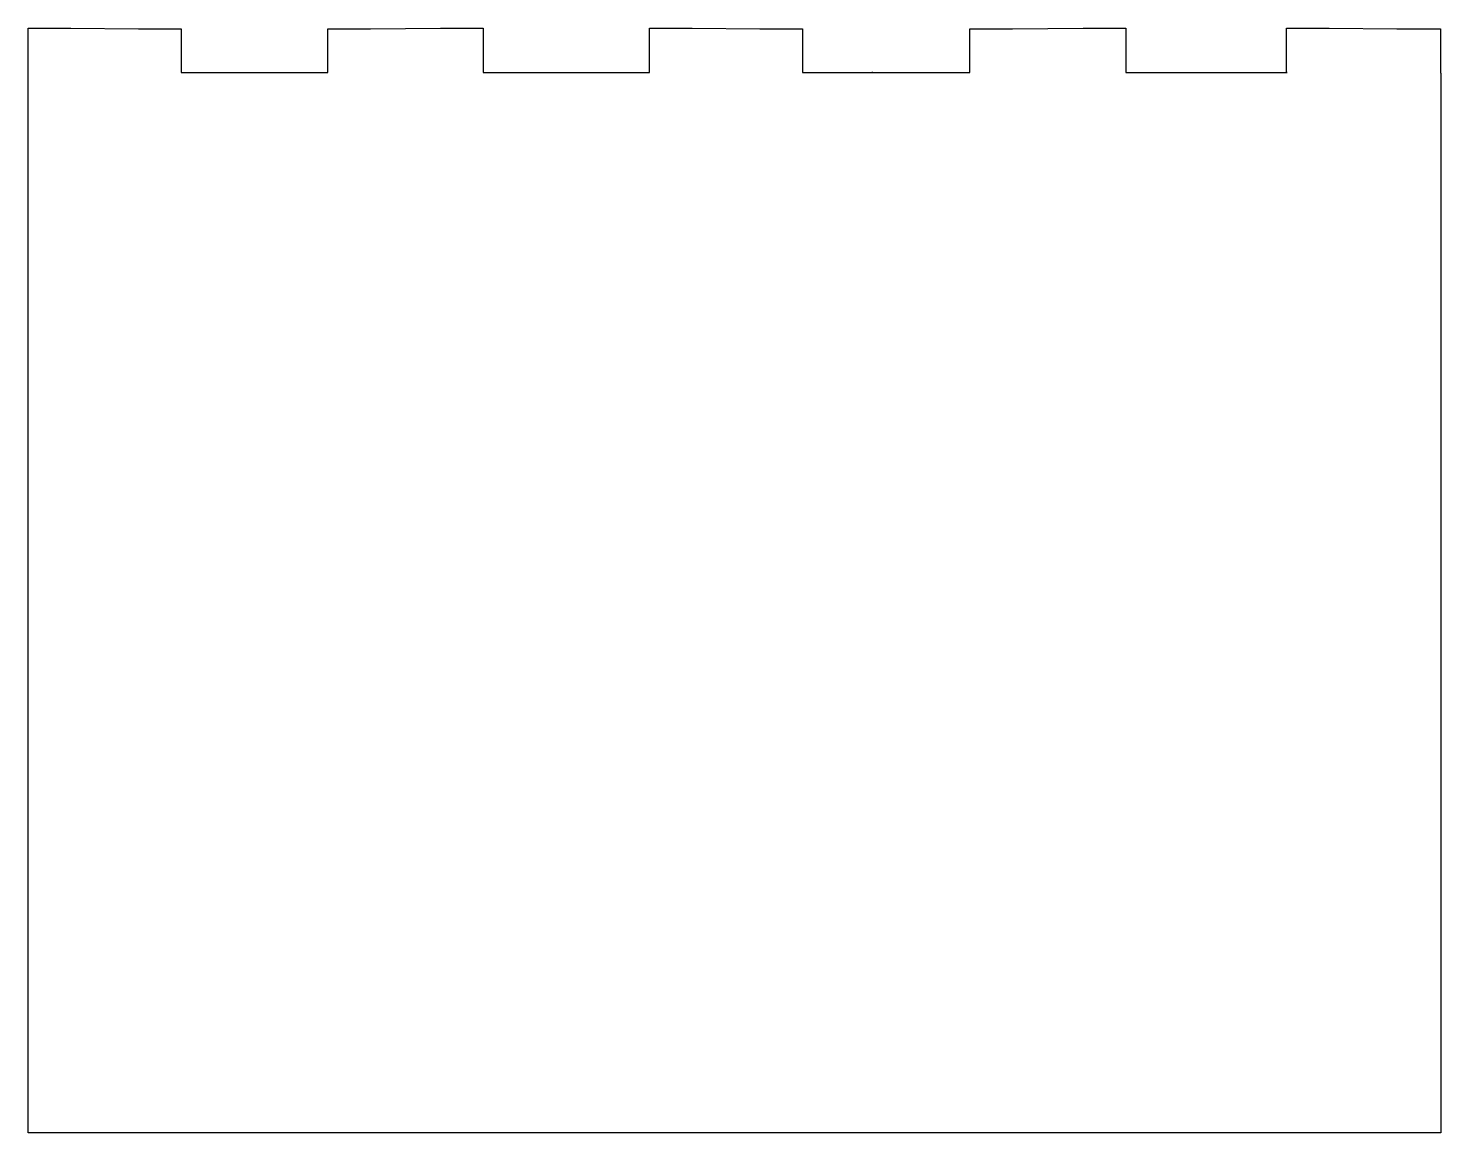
# Model space of a CAD drawing. Extents: x 32 to 236, y 72 to 231.
import ezdxf

# ---------------------------------------------------------------- set-up
doc = ezdxf.new("R2010")
doc.units = 0
doc.layers.add('side1', color=7, linetype='CONTINUOUS')

msp = doc.modelspace()

# ---------------------------------------------------------------- linework, layer by layer
at = {"layer": 'side1', "color": 1}
msp.add_lwpolyline([(32.4993, 224.492397), (32.4993, 224.489222), (32.4993, 230.857213), (38.634458, 230.857213), (48.3616, 230.751027), (54.496406, 230.751027), (54.496406, 224.489222), (64.647939, 224.489222), (64.676514, 224.489222), (72.576972, 224.489222), (75.594986, 224.489222), (75.594986, 230.751027), (81.730144, 230.751027), (91.806889, 230.857213), (97.941694, 230.857213), (97.941694, 224.489222), (107.669189, 224.489222), (114.863386, 224.489222), (121.836744, 224.489222), (121.865319, 224.489222), (121.865319, 230.857213), (128.000125, 230.857213), (137.727619, 230.751027), (143.862778, 230.751027), (143.862778, 224.489222), (154.013958, 224.489222), (153.8478, 224.489222), (159.982958, 224.489222), (167.944447, 224.489222), (167.944447, 230.751027), (174.079606, 230.751027), (184.259714, 230.857213), (190.394519, 230.857213), (190.394519, 224.489222), (200.121661, 224.489222), (206.256819, 224.489222), (213.583308, 224.489222), (213.508519, 224.489222), (213.508519, 230.857213), (219.643325, 230.857213), (229.371172, 230.751027), (235.658378, 230.751027), (235.658378, 224.489222), (235.690833, 224.330472), (235.690833, 71.930472), (32.490833, 71.930472), (32.490833, 224.330472), (32.4993, 224.492397), (32.4993, 224.492397)], close=True, dxfattribs=at)

doc.saveas('drawing.dxf')
